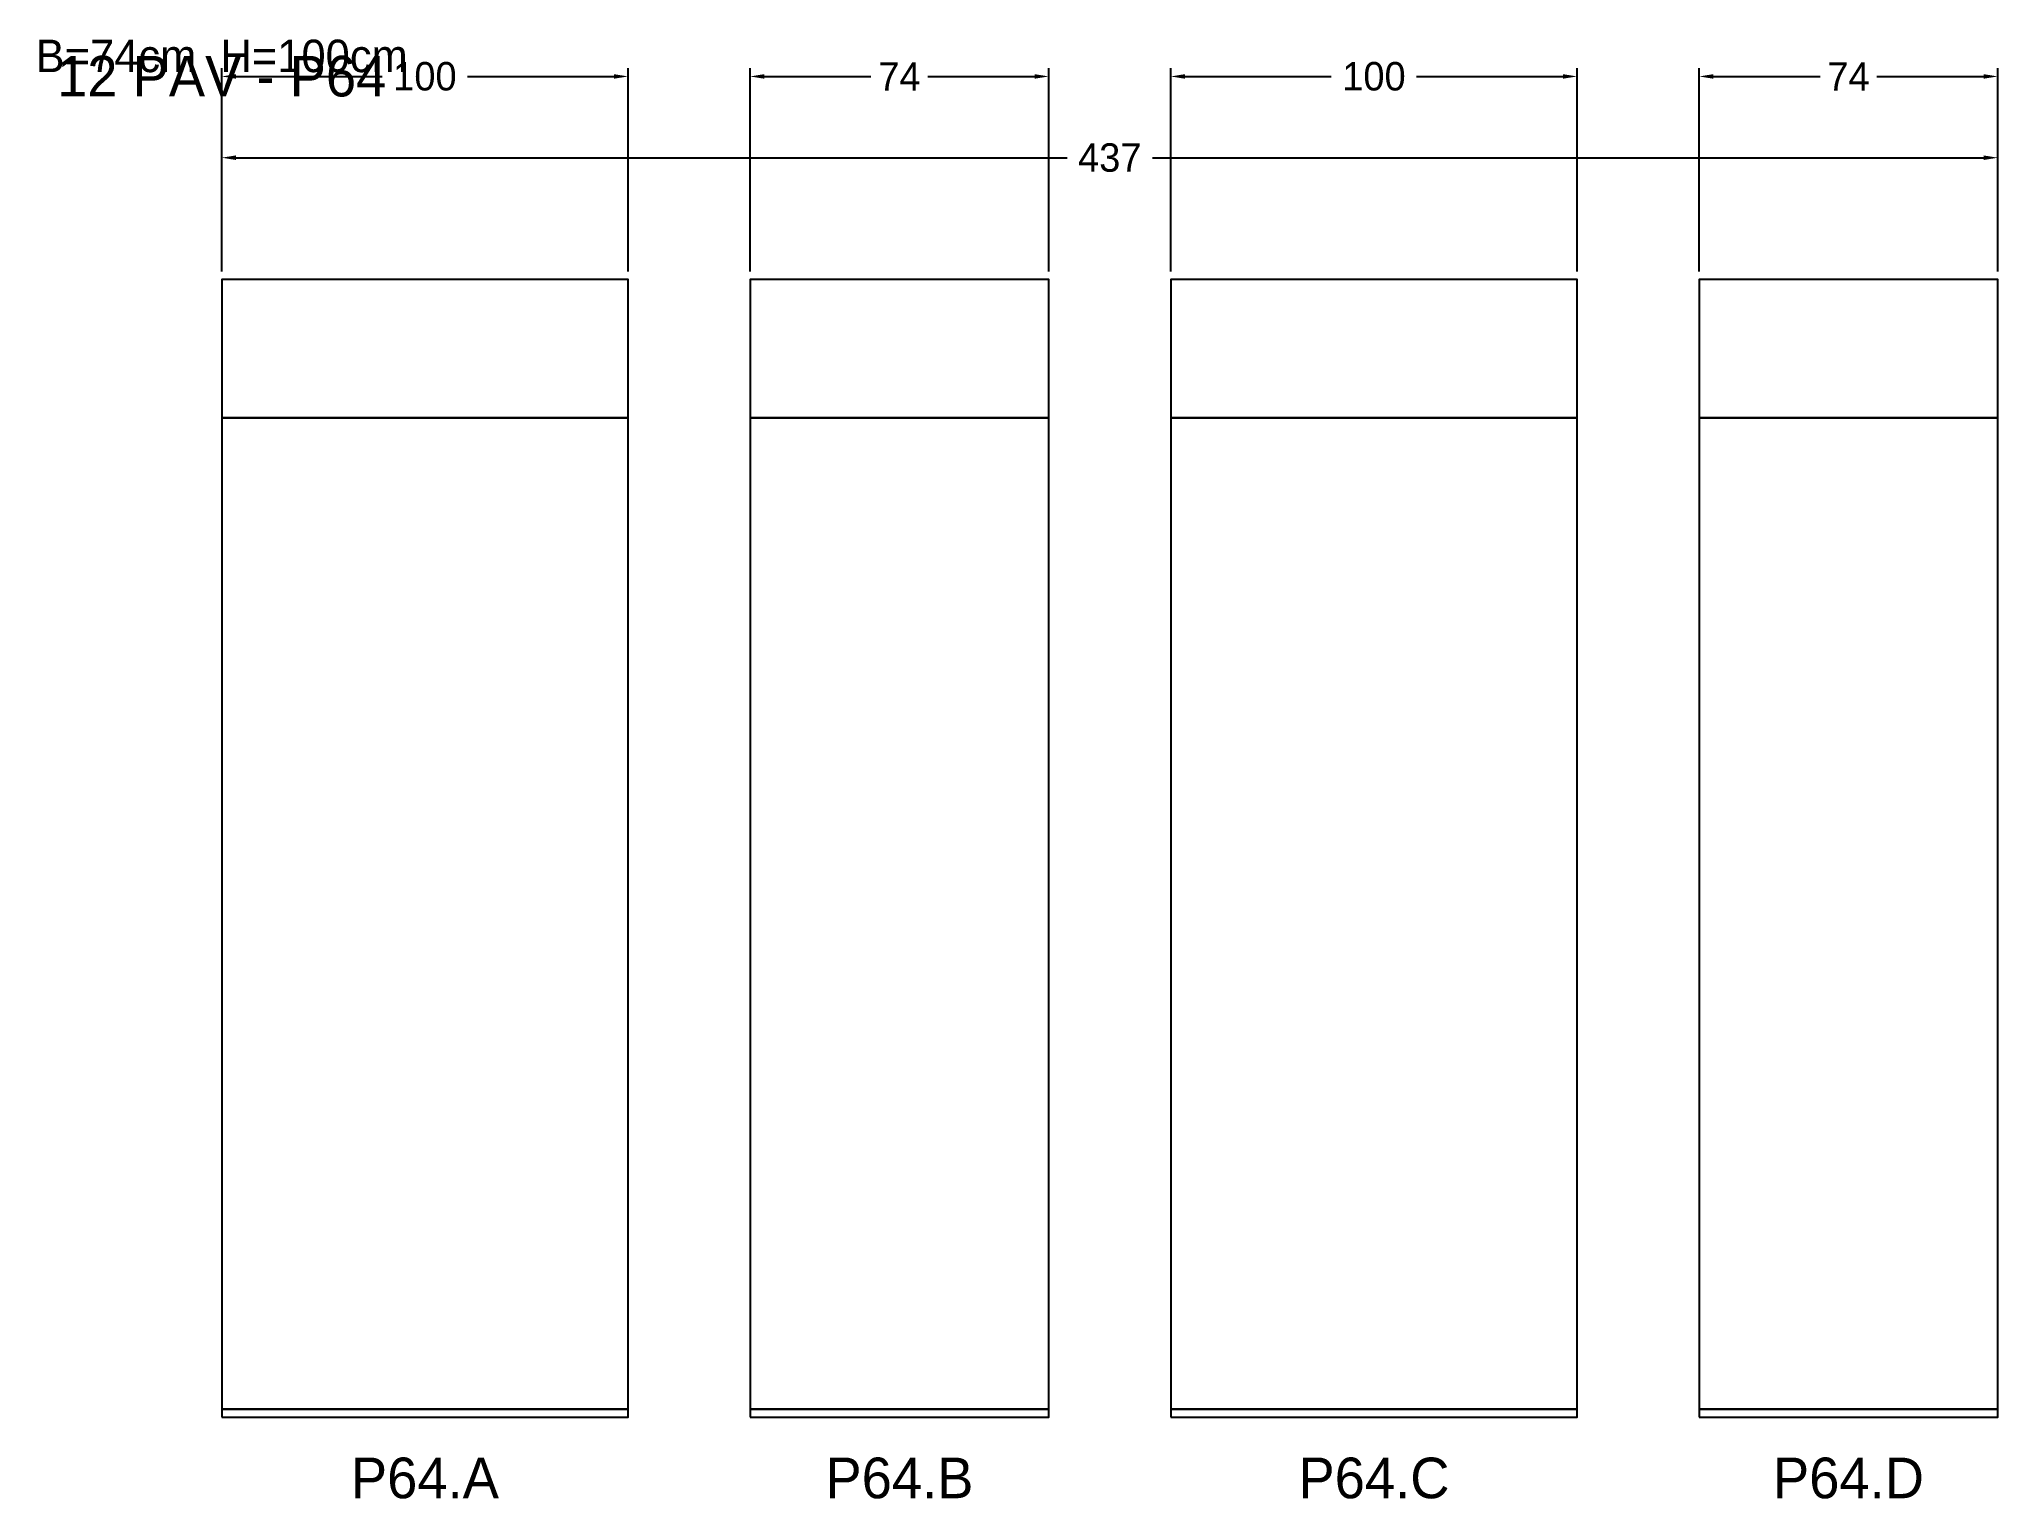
# Model space of a CAD drawing. Header units: metres. Extents: x -45 to 437, y -20 to 339.
import ezdxf

# ---------------------------------------------------------------- set-up
doc = ezdxf.new("R2010")
doc.units = ezdxf.units.M
for name, color, linetype in [('COTA', 3, 'Continuous'), ('Cota Secao (2x)', 3, 'Continuous'), ('NOMENCLATURA', 1, 'Continuous'), ('Paineis', 7, 'Continuous'), ('Texto Secao', 2, 'Continuous')]:
    doc.layers.add(name, color=color, linetype=linetype)
doc.dimstyles.new('COTA', dxfattribs={"dimtxt": 7, "dimasz": 3.5, "dimexe": 2, "dimexo": 2, "dimgap": 1.5, "dimtad": 1, "dimdec": 1, "dimcen": 2.5, "dimclrd": 3, "dimclre": 3, "dimclrt": 3, "dimazin": 3, "dimtfac": 1, "dimtmove": 0, "dimatfit": 3})

# ---------------------------------------------------------------- blocks, each defined once
blk = doc.blocks.new('_CLOSEDFILLED')
at = {"color": 0, "linetype": 'BYBLOCK'}
blk.add_solid([(-1, 0.16), (0, 0), (-1, -0.16)], dxfattribs=at)
blk = doc.blocks.new('*D1')
at = {"color": 3}
for p, q in [((0, 282), (0, 312)), ((3.5, 310), (208, 310)), ((229, 310), (433.5, 310)), ((437, 282), (437, 312))]:
    blk.add_line(p, q, dxfattribs=at)
at = {"layer": 'Defpoints'}
for p in [(0, 310), (0, 280), (437, 280)]:
    blk.add_point(p, dxfattribs=at)
at = {"layer": 'COTA', "color": 3, "xscale": 3.5, "yscale": 3.5, "rotation": 180}
blk.add_blockref('_CLOSEDFILLED', (0, 310), dxfattribs=at)
at = {"layer": 'COTA', "color": 3, "xscale": 3.5, "yscale": 3.5}
blk.add_blockref('_CLOSEDFILLED', (437, 310), dxfattribs=at)
at = {"layer": 'COTA', "color": 3, "insert": (218.5, 310), "char_height": 7, "attachment_point": 5}
blk.add_mtext('437', dxfattribs=at)
blk = doc.blocks.new('*D2')
at = {"color": 3}
for p, q in [((0, 282), (0, 332)), ((3.5, 330), (39.5, 330)), ((60.5, 330), (96.5, 330)), ((100, 282), (100, 332))]:
    blk.add_line(p, q, dxfattribs=at)
at = {"layer": 'Defpoints'}
for p in [(0, 330), (0, 280), (100, 280)]:
    blk.add_point(p, dxfattribs=at)
at = {"layer": 'COTA', "color": 3, "xscale": 3.5, "yscale": 3.5, "rotation": 180}
blk.add_blockref('_CLOSEDFILLED', (0, 330), dxfattribs=at)
at = {"layer": 'COTA', "color": 3, "xscale": 3.5, "yscale": 3.5}
blk.add_blockref('_CLOSEDFILLED', (100, 330), dxfattribs=at)
at = {"layer": 'COTA', "color": 3, "insert": (50, 330), "char_height": 7, "attachment_point": 5}
blk.add_mtext('100', dxfattribs=at)
blk = doc.blocks.new('*D3')
at = {"color": 3}
for p, q in [((130, 282), (130, 332)), ((133.5, 330), (159.75, 330)), ((173.75, 330), (200, 330)), ((203.5, 282), (203.5, 332))]:
    blk.add_line(p, q, dxfattribs=at)
at = {"layer": 'Defpoints'}
for p in [(130, 330), (130, 280), (203.5, 280)]:
    blk.add_point(p, dxfattribs=at)
at = {"layer": 'COTA', "color": 3, "xscale": 3.5, "yscale": 3.5, "rotation": 180}
blk.add_blockref('_CLOSEDFILLED', (130, 330), dxfattribs=at)
at = {"layer": 'COTA', "color": 3, "xscale": 3.5, "yscale": 3.5}
blk.add_blockref('_CLOSEDFILLED', (203.5, 330), dxfattribs=at)
at = {"layer": 'COTA', "color": 3, "insert": (166.75, 330), "char_height": 7, "attachment_point": 5}
blk.add_mtext('74', dxfattribs=at)
blk = doc.blocks.new('*D4')
at = {"color": 3}
for p, q in [((233.5, 282), (233.5, 332)), ((237, 330), (273, 330)), ((294, 330), (330, 330)), ((333.5, 282), (333.5, 332))]:
    blk.add_line(p, q, dxfattribs=at)
at = {"layer": 'Defpoints'}
for p in [(233.5, 330), (233.5, 280), (333.5, 280)]:
    blk.add_point(p, dxfattribs=at)
at = {"layer": 'COTA', "color": 3, "xscale": 3.5, "yscale": 3.5, "rotation": 180}
blk.add_blockref('_CLOSEDFILLED', (233.5, 330), dxfattribs=at)
at = {"layer": 'COTA', "color": 3, "xscale": 3.5, "yscale": 3.5}
blk.add_blockref('_CLOSEDFILLED', (333.5, 330), dxfattribs=at)
at = {"layer": 'COTA', "color": 3, "insert": (283.5, 330), "char_height": 7, "attachment_point": 5}
blk.add_mtext('100', dxfattribs=at)
blk = doc.blocks.new('*D5')
at = {"color": 3}
for p, q in [((363.5, 282), (363.5, 332)), ((367, 330), (393.25, 330)), ((407.25, 330), (433.5, 330)), ((437, 282), (437, 332))]:
    blk.add_line(p, q, dxfattribs=at)
at = {"layer": 'Defpoints'}
for p in [(363.5, 330), (363.5, 280), (437, 280)]:
    blk.add_point(p, dxfattribs=at)
at = {"layer": 'COTA', "color": 3, "xscale": 3.5, "yscale": 3.5, "rotation": 180}
blk.add_blockref('_CLOSEDFILLED', (363.5, 330), dxfattribs=at)
at = {"layer": 'COTA', "color": 3, "xscale": 3.5, "yscale": 3.5}
blk.add_blockref('_CLOSEDFILLED', (437, 330), dxfattribs=at)
at = {"layer": 'COTA', "color": 3, "insert": (400.25, 330), "char_height": 7, "attachment_point": 5}
blk.add_mtext('74', dxfattribs=at)

msp = doc.modelspace()

# ---------------------------------------------------------------- linework, layer by layer
at = {"layer": 'Paineis'}
for points in [[(0, 246), (100, 246), (100, 280), (0, 280)], [(130, 246), (203.5, 246), (203.5, 280), (130, 280)], [(233.5, 246), (333.5, 246), (333.5, 280), (233.5, 280)], [(363.5, 246), (437, 246), (437, 280), (363.5, 280)], [(0, 2), (100, 2), (100, 246), (0, 246)], [(130, 2), (203.5, 2), (203.5, 246), (130, 246)], [(233.5, 2), (333.5, 2), (333.5, 246), (233.5, 246)], [(363.5, 2), (437, 2), (437, 246), (363.5, 246)], [(0, 0), (100, 0), (100, 2), (0, 2)], [(130, 0), (203.5, 0), (203.5, 2), (130, 2)], [(233.5, 0), (333.5, 0), (333.5, 2), (233.5, 2)], [(363.5, 0), (437, 0), (437, 2), (363.5, 2)]]:
    msp.add_lwpolyline(points, close=True, dxfattribs=at)

# ---------------------------------------------------------------- texts
at = {"layer": 'Cota Secao (2x)', "insert": (0, 335), "char_height": 8, "width": 457, "attachment_point": 5}
msp.add_mtext('B=74cm  H=100cm', dxfattribs=at)
at = {"layer": 'NOMENCLATURA', "insert": (0, 330), "char_height": 10, "width": 300, "attachment_point": 5}
msp.add_mtext('12 PAV - P64', dxfattribs=at)
at = {"layer": 'Texto Secao', "char_height": 10, "attachment_point": 5}
for s, insert, width in [('P64.A', (50, -15), 120), ('P64.B', (166.75, -15), 93.5), ('P64.C', (283.5, -15), 120), ('P64.D', (400.25, -15), 93.5)]:
    msp.add_mtext(s, dxfattribs=dict(at, insert=insert, width=width))

# ---------------------------------------------------------------- dimensions: what is measured, and where the dimension line sits
at = {"layer": 'COTA'}
for base, p1, p2, picture, middle in [((0, 330), (0, 280), (100, 280), '*D2', (50, 330)), ((130, 330), (130, 280), (203.5, 280), '*D3', (166.75, 330)), ((233.5, 330), (233.5, 280), (333.5, 280), '*D4', (283.5, 330)), ((363.5, 330), (363.5, 280), (437, 280), '*D5', (400.25, 330)), ((0, 310), (0, 280), (437, 280), '*D1', (218.5, 310))]:
    dim = msp.add_linear_dim(base=base, p1=p1, p2=p2, dimstyle='COTA', dxfattribs=at)
    dim.commit()
    dim.dimension.update_dxf_attribs({"geometry": picture, "text_midpoint": middle})

doc.saveas('drawing.dxf')
